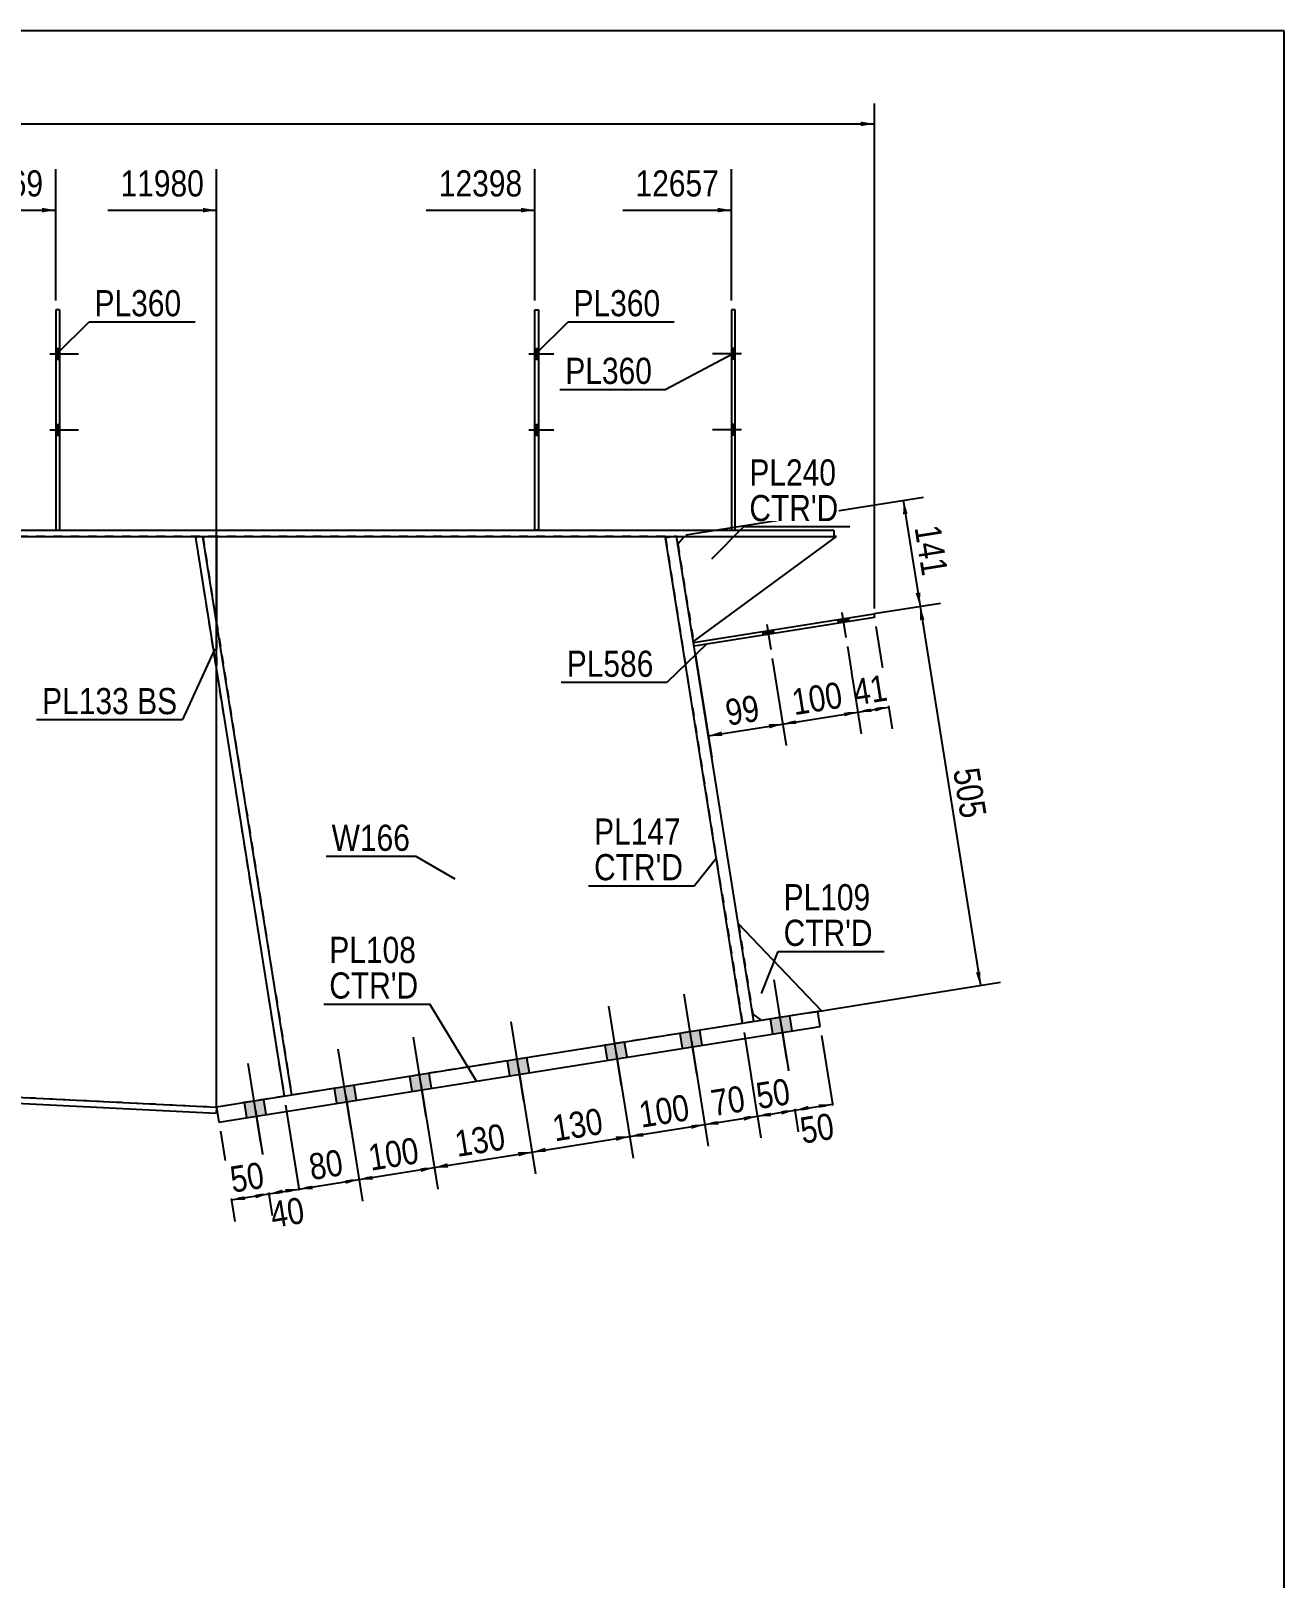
# Model space of a CAD drawing. Header units: millimetres. Extents: x -1031 to -629, y -190 to 87.
# Drawn here: x -765.9 to -628.7, y -82.8 to 86.6 of the extents above; entities that cross this region are included whole.
import ezdxf

# ---------------------------------------------------------------- set-up
doc = ezdxf.new("R2010")
doc.units = ezdxf.units.MM
doc.linetypes.add('DXK_LINE_DOT1', pattern=[1.8814, 0.9407, -0.9407])
doc.styles.add('Arial Narrow', font='ARIALN.TTF', dxfattribs={"height": 0.2})

# ---------------------------------------------------------------- blocks, each defined once
blk = doc.blocks.new('Unknown-624477082-1210')
at = {"color": 5, "linetype": 'Continuous'}
for p, q in [((-628.66, 86.61), (-1028.66, 86.61)), ((-628.66, -190.39), (-628.66, 86.61))]:
    blk.add_line(p, q, dxfattribs=at)
blk = doc.blocks.new('Bolt-624477082-1239 - 1231')
at = {"linetype": 'Continuous'}
for points in [[(-762.76, 50.66), (-762.76, 51.83), (-763.18, 51.83), (-763.18, 50.66)], [(-762.76, 50.66), (-762.76, 51.83), (-763.18, 51.83), (-763.18, 50.66)], [(-762.76, 42.33), (-762.76, 43.5), (-763.18, 43.5), (-763.18, 42.33)], [(-762.76, 42.33), (-762.76, 43.5), (-763.18, 43.5), (-763.18, 42.33)]]:
    blk.add_hatch(color=3, dxfattribs=at).paths.add_polyline_path(points)
at = {"color": 3, "linetype": 'Continuous'}
for p, q in [((-763.85, 51.25), (-760.68, 51.25)), ((-763.85, 51.25), (-760.68, 51.25)), ((-763.18, 51.83), (-762.76, 51.83)), ((-763.18, 51.83), (-762.76, 51.83)), ((-763.18, 50.66), (-762.76, 50.66)), ((-763.18, 50.66), (-762.76, 50.66)), ((-763.85, 42.91), (-760.68, 42.91)), ((-763.85, 42.91), (-760.68, 42.91)), ((-763.18, 43.5), (-762.76, 43.5)), ((-763.18, 43.5), (-762.76, 43.5)), ((-763.18, 42.33), (-762.76, 42.33)), ((-763.18, 42.33), (-762.76, 42.33))]:
    blk.add_line(p, q, dxfattribs=at)
blk = doc.blocks.new('Bolt-624477082-1235 - 1231')
at = {"linetype": 'Continuous'}
for points in [[(-677.49, 21.74), (-676.34, 21.92), (-676.4, 22.33), (-677.55, 22.15)], [(-677.49, 21.74), (-676.34, 21.92), (-676.4, 22.33), (-677.55, 22.15)], [(-685.72, 20.43), (-684.57, 20.61), (-684.63, 21.02), (-685.78, 20.84)], [(-685.72, 20.43), (-684.57, 20.61), (-684.63, 21.02), (-685.78, 20.84)]]:
    blk.add_hatch(color=3, dxfattribs=at).paths.add_polyline_path(points)
at = {"color": 3, "linetype": 'Continuous'}
for p, q in [((-677.55, 22.15), (-677.49, 21.74)), ((-677.55, 22.15), (-677.49, 21.74)), ((-677.08, 22.9), (-676.65, 20.18)), ((-677.08, 22.9), (-676.65, 20.18)), ((-676.4, 22.33), (-676.34, 21.92)), ((-676.4, 22.33), (-676.34, 21.92)), ((-685.78, 20.84), (-685.72, 20.43)), ((-685.78, 20.84), (-685.72, 20.43)), ((-685.31, 21.59), (-684.88, 18.87)), ((-685.31, 21.59), (-684.88, 18.87)), ((-684.63, 21.02), (-684.57, 20.61)), ((-684.63, 21.02), (-684.57, 20.61))]:
    blk.add_line(p, q, dxfattribs=at)
blk = doc.blocks.new('Part-624477082-1364 - 1231')
at = {"color": 2, "linetype": 'Continuous'}
for p, q in [((-710.72, 31.92), (-710.72, 56.08)), ((-710.72, 56.08), (-710.3, 56.08)), ((-710.3, 56.08), (-710.3, 31.92))]:
    blk.add_line(p, q, dxfattribs=at)
at = {"color": 7, "linetype": 'DXK_LINE_DOT1'}
blk.add_line((-710.3, 31.92), (-710.72, 31.92), dxfattribs=at)
blk = doc.blocks.new('Bolt-624477082-1240 - 1231')
at = {"linetype": 'Continuous'}
for points in [[(-688.76, 50.66), (-688.76, 51.83), (-689.18, 51.83), (-689.18, 50.66)], [(-688.76, 50.66), (-688.76, 51.83), (-689.18, 51.83), (-689.18, 50.66)], [(-688.76, 42.33), (-688.76, 43.5), (-689.18, 43.5), (-689.18, 42.33)], [(-688.76, 42.33), (-688.76, 43.5), (-689.18, 43.5), (-689.18, 42.33)]]:
    blk.add_hatch(color=3, dxfattribs=at).paths.add_polyline_path(points)
at = {"color": 3, "linetype": 'Continuous'}
for p, q in [((-688.09, 51.25), (-691.26, 51.25)), ((-688.09, 51.25), (-691.26, 51.25)), ((-688.76, 51.83), (-689.18, 51.83)), ((-688.76, 51.83), (-689.18, 51.83)), ((-688.76, 50.66), (-689.18, 50.66)), ((-688.76, 50.66), (-689.18, 50.66)), ((-688.09, 42.91), (-691.26, 42.91)), ((-688.09, 42.91), (-691.26, 42.91)), ((-688.76, 43.5), (-689.18, 43.5)), ((-688.76, 43.5), (-689.18, 43.5)), ((-688.76, 42.33), (-689.18, 42.33)), ((-688.76, 42.33), (-689.18, 42.33))]:
    blk.add_line(p, q, dxfattribs=at)
blk = doc.blocks.new('Part-624477082-1623 - 1231')
at = {"color": 2, "linetype": 'Continuous'}
for p, q in [((-817.39, -18.75), (-825.56, -18.75)), ((-825.56, -18.75), (-825.56, -19.42)), ((-825.56, -19.42), (-817.39, -19.42)), ((-809.11, -18.75), (-817.29, -18.75)), ((-817.29, -19.42), (-809.12, -19.42)), ((-809.12, -19.42), (-790.71, -20.34)), ((-809.11, -18.75), (-790.71, -19.67)), ((-790.61, -24.34), (-772.11, -25.26)), ((-790.61, -25), (-772.11, -25.93)), ((-772.01, -29.93), (-745.57, -31.25)), ((-772.01, -30.6), (-745.61, -31.92)), ((-745.57, -31.25), (-745.61, -31.92))]:
    blk.add_line(p, q, dxfattribs=at)
blk = doc.blocks.new('Bolt-624477082-1244 - 1231')
at = {"linetype": 'Continuous'}
for points in [[(-682.78, -21.26), (-684.92, -21.6), (-684.66, -23.25), (-682.52, -22.91)], [(-682.78, -21.26), (-684.92, -21.6), (-684.66, -23.25), (-682.52, -22.91)], [(-692.66, -22.84), (-694.8, -23.18), (-694.53, -24.82), (-692.39, -24.48)], [(-692.66, -22.84), (-694.8, -23.18), (-694.53, -24.82), (-692.39, -24.48)], [(-700.89, -24.14), (-703.03, -24.48), (-702.76, -26.13), (-700.62, -25.79)], [(-700.89, -24.14), (-703.03, -24.48), (-702.76, -26.13), (-700.62, -25.79)], [(-711.59, -25.85), (-713.73, -26.19), (-713.46, -27.83), (-711.32, -27.49)], [(-711.59, -25.85), (-713.73, -26.19), (-713.46, -27.83), (-711.32, -27.49)], [(-722.28, -27.55), (-724.42, -27.89), (-724.16, -29.53), (-722.02, -29.19)], [(-722.28, -27.55), (-724.42, -27.89), (-724.16, -29.53), (-722.02, -29.19)], [(-740.39, -30.43), (-742.53, -30.77), (-742.27, -32.41), (-740.13, -32.07)], [(-740.39, -30.43), (-742.53, -30.77), (-742.27, -32.41), (-740.13, -32.07)], [(-730.51, -28.86), (-732.65, -29.2), (-732.39, -30.84), (-730.25, -30.5)], [(-730.51, -28.86), (-732.65, -29.2), (-732.39, -30.84), (-730.25, -30.5)]]:
    blk.add_hatch(color=3, dxfattribs=at).paths.add_polyline_path(points)
at = {"color": 3, "linetype": 'Continuous'}
for p, q in [((-683.12, -26.04), (-684.5, -17.32)), ((-683.12, -26.04), (-684.5, -17.32)), ((-701.22, -28.91), (-702.61, -20.2)), ((-701.22, -28.91), (-702.61, -20.2)), ((-692.99, -27.61), (-694.38, -18.89)), ((-692.99, -27.61), (-694.38, -18.89)), ((-711.92, -30.62), (-713.31, -21.9)), ((-711.92, -30.62), (-713.31, -21.9)), ((-684.66, -23.25), (-684.92, -21.6)), ((-684.66, -23.25), (-684.92, -21.6)), ((-682.52, -22.91), (-682.78, -21.26)), ((-682.52, -22.91), (-682.78, -21.26)), ((-722.62, -32.32), (-724.01, -23.6)), ((-722.62, -32.32), (-724.01, -23.6)), ((-694.53, -24.82), (-694.8, -23.18)), ((-694.53, -24.82), (-694.8, -23.18)), ((-692.39, -24.48), (-692.66, -22.84)), ((-692.39, -24.48), (-692.66, -22.84)), ((-730.85, -33.63), (-732.24, -24.91)), ((-730.85, -33.63), (-732.24, -24.91)), ((-702.76, -26.13), (-703.03, -24.48)), ((-702.76, -26.13), (-703.03, -24.48)), ((-700.62, -25.79), (-700.89, -24.14)), ((-700.62, -25.79), (-700.89, -24.14)), ((-740.73, -35.2), (-742.11, -26.48)), ((-740.73, -35.2), (-742.11, -26.48)), ((-713.46, -27.83), (-713.73, -26.19)), ((-713.46, -27.83), (-713.73, -26.19)), ((-711.32, -27.49), (-711.59, -25.85)), ((-711.32, -27.49), (-711.59, -25.85)), ((-724.16, -29.53), (-724.42, -27.89)), ((-724.16, -29.53), (-724.42, -27.89)), ((-722.02, -29.19), (-722.28, -27.55)), ((-722.02, -29.19), (-722.28, -27.55)), ((-740.13, -32.07), (-740.39, -30.43)), ((-740.13, -32.07), (-740.39, -30.43)), ((-732.39, -30.84), (-732.65, -29.2)), ((-732.39, -30.84), (-732.65, -29.2)), ((-730.25, -30.5), (-730.51, -28.86)), ((-730.25, -30.5), (-730.51, -28.86)), ((-742.27, -32.41), (-742.53, -30.77)), ((-742.27, -32.41), (-742.53, -30.77))]:
    blk.add_line(p, q, dxfattribs=at)
blk = doc.blocks.new('Part-624477082-1261 - 1231')
at = {"color": 2, "linetype": 'Continuous'}
for p, q in [((-745.57, 31.25), (-745.57, 21.81)), ((-696.42, 31.09), (-696.45, 31.25)), ((-745.57, -31.25), (-745.57, 16.51))]:
    blk.add_line(p, q, dxfattribs=at)
at = {"color": 7, "linetype": 'DXK_LINE_DOT1'}
for p, q in [((-696.45, 31.25), (-745.57, 31.25)), ((-696.42, 31.09), (-687.97, -22.09)), ((-745.57, 21.81), (-745.57, 16.51)), ((-687.97, -22.09), (-745.57, -31.25))]:
    blk.add_line(p, q, dxfattribs=at)
blk = doc.blocks.new('Part-624477082-1718 - 1231')
at = {"color": 7, "linetype": 'DXK_LINE_DOT1'}
for p, q in [((-747.08, 31.25), (-747.9, 31.12)), ((-747.9, 31.12), (-738.17, -30.07)), ((-747.08, 31.25), (-737.35, -29.94))]:
    blk.add_line(p, q, dxfattribs=at)
blk = doc.blocks.new('Part-624477082-1747 - 1231')
at = {"color": 2, "linetype": 'Continuous'}
for p, q in [((-695.05, 30.43), (-694.35, 31.25)), ((-693.35, 19.73), (-677.68, 31.25)), ((-677.68, 31.25), (-677.99, 31.25))]:
    blk.add_line(p, q, dxfattribs=at)
at = {"color": 7, "linetype": 'DXK_LINE_DOT1'}
for p, q in [((-694.35, 31.25), (-677.99, 31.25)), ((-695.05, 30.43), (-693.35, 19.73))]:
    blk.add_line(p, q, dxfattribs=at)
blk = doc.blocks.new('Part-624477082-1469 - 1231')
at = {"color": 2, "linetype": 'Continuous'}
for p, q in [((-825.56, 31.92), (-817.39, 31.92)), ((-825.56, 31.92), (-825.56, 31.25)), ((-825.56, 31.25), (-817.39, 31.25)), ((-817.29, 31.92), (-790.71, 31.92)), ((-817.29, 31.25), (-790.71, 31.25)), ((-790.61, 31.92), (-772.11, 31.92)), ((-790.61, 31.25), (-772.11, 31.25)), ((-772.01, 31.92), (-677.99, 31.92)), ((-772.01, 31.25), (-677.99, 31.25)), ((-677.99, 31.92), (-677.99, 31.25))]:
    blk.add_line(p, q, dxfattribs=at)
blk = doc.blocks.new('Part-624477082-1674 - 1231')
at = {"color": 2, "linetype": 'Continuous'}
for p, q in [((-695.19, 31.28), (-696.42, 31.09)), ((-687.97, -22.09), (-696.42, 31.09)), ((-686.73, -21.89), (-695.19, 31.28))]:
    blk.add_line(p, q, dxfattribs=at)
at = {"color": 7, "linetype": 'DXK_LINE_DOT1'}
blk.add_line((-686.73, -21.89), (-687.97, -22.09), dxfattribs=at)
blk = doc.blocks.new('Part-624477082-1805 - 1231')
at = {"color": 2, "linetype": 'Continuous'}
for p, q in [((-679.32, -20.72), (-688.43, -11.19)), ((-686.86, -21.07), (-685.91, -21.76)), ((-679.32, -20.72), (-679.74, -20.78))]:
    blk.add_line(p, q, dxfattribs=at)
at = {"color": 7, "linetype": 'DXK_LINE_DOT1'}
for p, q in [((-688.43, -11.19), (-686.86, -21.07)), ((-679.74, -20.78), (-685.91, -21.76))]:
    blk.add_line(p, q, dxfattribs=at)
blk = doc.blocks.new('Part-624477082-1535 - 1231')
at = {"color": 2, "linetype": 'Continuous'}
blk.add_line((-809.11, 31.25), (-809.11, -18.75), dxfattribs=at)
at = {"color": 7, "linetype": 'DXK_LINE_DOT1'}
for p, q in [((-790.71, 31.25), (-809.11, 31.25)), ((-772.11, 31.25), (-790.61, 31.25)), ((-745.57, 31.25), (-772.01, 31.25)), ((-745.57, 21.81), (-745.57, 31.25)), ((-745.57, -31.25), (-745.57, 16.51)), ((-809.11, -18.75), (-790.71, -19.67)), ((-790.61, -24.34), (-772.11, -25.26)), ((-772.01, -29.93), (-745.57, -31.25))]:
    blk.add_line(p, q, dxfattribs=at)
blk = doc.blocks.new('Part-624477082-1696 - 1231')
at = {"color": 2, "linetype": 'Continuous'}
for p, q in [((-747.08, 31.25), (-747.9, 31.12)), ((-747.9, 31.12), (-738.17, -30.07)), ((-737.35, -29.94), (-747.08, 31.25))]:
    blk.add_line(p, q, dxfattribs=at)
blk = doc.blocks.new('Part-624477082-1776 - 1231')
at = {"color": 2, "linetype": 'Continuous'}
for p, q in [((-679.74, -20.78), (-745.57, -31.25)), ((-679.47, -22.43), (-679.74, -20.78)), ((-745.31, -32.9), (-679.47, -22.43)), ((-745.57, -31.25), (-745.31, -32.9))]:
    blk.add_line(p, q, dxfattribs=at)
blk = doc.blocks.new('Part-624477082-1842 - 1231')
at = {"color": 2, "linetype": 'Continuous'}
for p, q in [((-688.76, 56.08), (-689.18, 56.08)), ((-689.18, 56.08), (-689.18, 31.92)), ((-688.76, 31.92), (-688.76, 56.08))]:
    blk.add_line(p, q, dxfattribs=at)
at = {"color": 7, "linetype": 'DXK_LINE_DOT1'}
blk.add_line((-689.18, 31.92), (-688.76, 31.92), dxfattribs=at)
blk = doc.blocks.new('Part-624477082-1847 - 1231')
at = {"color": 2, "linetype": 'Continuous'}
for p, q in [((-762.76, 56.08), (-763.18, 56.08)), ((-763.18, 56.08), (-763.18, 31.92)), ((-762.76, 56.08), (-762.76, 31.92))]:
    blk.add_line(p, q, dxfattribs=at)
at = {"color": 7, "linetype": 'DXK_LINE_DOT1'}
blk.add_line((-763.18, 31.92), (-762.76, 31.92), dxfattribs=at)
blk = doc.blocks.new('Part-624477082-1884 - 1231')
at = {"color": 2, "linetype": 'Continuous'}
for p, q in [((-693.34, 19.64), (-673.58, 22.78)), ((-673.52, 22.37), (-693.27, 19.23)), ((-673.58, 22.78), (-673.52, 22.37))]:
    blk.add_line(p, q, dxfattribs=at)
at = {"color": 7, "linetype": 'DXK_LINE_DOT1'}
blk.add_line((-693.27, 19.23), (-693.34, 19.64), dxfattribs=at)
blk = doc.blocks.new('Bolt-624477082-1925 - 1231')
at = {"linetype": 'Continuous'}
for points in [[(-710.3, 50.66), (-710.3, 51.83), (-710.72, 51.83), (-710.72, 50.66)], [(-710.3, 50.66), (-710.3, 51.83), (-710.72, 51.83), (-710.72, 50.66)], [(-710.3, 42.33), (-710.3, 43.5), (-710.72, 43.5), (-710.72, 42.33)], [(-710.3, 42.33), (-710.3, 43.5), (-710.72, 43.5), (-710.72, 42.33)]]:
    blk.add_hatch(color=3, dxfattribs=at).paths.add_polyline_path(points)
at = {"color": 3, "linetype": 'Continuous'}
for p, q in [((-711.39, 51.25), (-708.64, 51.25)), ((-711.39, 51.25), (-708.64, 51.25)), ((-710.72, 51.83), (-710.3, 51.83)), ((-710.72, 51.83), (-710.3, 51.83)), ((-710.72, 50.66), (-710.3, 50.66)), ((-710.72, 50.66), (-710.3, 50.66)), ((-711.39, 42.91), (-708.64, 42.91)), ((-711.39, 42.91), (-708.64, 42.91)), ((-710.72, 43.5), (-710.3, 43.5)), ((-710.72, 43.5), (-710.3, 43.5)), ((-710.72, 42.33), (-710.3, 42.33)), ((-710.72, 42.33), (-710.3, 42.33))]:
    blk.add_line(p, q, dxfattribs=at)
blk = doc.blocks.new('StraightDimension-624477082-8974 - 1231')
at = {"linetype": 'Continuous'}
blk.add_hatch(color=7, dxfattribs=at).paths.add_polyline_path([(-675.02, 76.68), (-673.52, 76.43), (-675.02, 76.18)])
at = {"color": 7, "linetype": 'Continuous'}
for p, q in [((-673.52, 23.37), (-673.52, 78.68)), ((-1000, 76.43), (-673.52, 76.43))]:
    blk.add_line(p, q, dxfattribs=at)
blk = doc.blocks.new('StraightDimension-624477082-5873 - 1231')
at = {"linetype": 'Continuous'}
for points in [[(-712.56, -36.17), (-711.04, -36.18), (-712.48, -36.66)], [(-720.22, -37.89), (-721.74, -37.88), (-720.3, -37.4)]]:
    blk.add_hatch(color=7, dxfattribs=at).paths.add_polyline_path(points)
at = {"color": 7, "linetype": 'Continuous'}
for p, q in [((-712.5, -27), (-710.66, -38.55)), ((-723.2, -28.7), (-721.36, -40.25)), ((-721.74, -37.88), (-711.04, -36.18))]:
    blk.add_line(p, q, dxfattribs=at)
at = {"color": 0}
blk.add_wipeout([(-713.11, -36.36), (-713.77, -32.21), (-720.37, -33.26), (-719.71, -37.41)], dxfattribs=at)
at = {"color": 3, "style": 'Arial Narrow'}
blk.add_text('130', height=2.863, rotation=9.0355, dxfattribs=at).set_placement((-719.21, -36.72))
blk = doc.blocks.new('StraightDimension-624477082-9025 - 1231')
at = {"linetype": 'Continuous'}
for points in [[(-685.1, 10.71), (-683.58, 10.7), (-685.02, 10.22)], [(-690.19, 9.4), (-691.71, 9.41), (-690.27, 9.89)]]:
    blk.add_hatch(color=7, dxfattribs=at).paths.add_polyline_path(points)
at = {"color": 7, "linetype": 'Continuous'}
for p, q in [((-693.11, 18.24), (-691.33, 7.04)), ((-684.72, 17.89), (-683.2, 8.33)), ((-691.71, 9.41), (-683.58, 10.7))]:
    blk.add_line(p, q, dxfattribs=at)
at = {"color": 0}
blk.add_wipeout([(-685.27, 10.58), (-685.93, 14.73), (-690.73, 13.97), (-690.07, 9.82)], dxfattribs=at)
at = {"color": 3, "style": 'Arial Narrow'}
blk.add_text('99', height=2.863, rotation=9.0355, dxfattribs=at).set_placement((-689.57, 10.51))
blk = doc.blocks.new('StraightDimension-624477082-5872 - 1231')
at = {"linetype": 'Continuous'}
for points in [[(-701.86, -34.47), (-700.34, -34.48), (-701.78, -34.96)], [(-709.52, -36.19), (-711.04, -36.18), (-709.6, -35.7)]]:
    blk.add_hatch(color=7, dxfattribs=at).paths.add_polyline_path(points)
at = {"color": 7, "linetype": 'Continuous'}
for p, q in [((-701.8, -25.3), (-699.96, -36.85)), ((-712.5, -27), (-710.66, -38.55)), ((-711.04, -36.18), (-700.34, -34.48))]:
    blk.add_line(p, q, dxfattribs=at)
at = {"color": 0}
blk.add_wipeout([(-702.41, -34.66), (-703.07, -30.51), (-709.67, -31.56), (-709.01, -35.71)], dxfattribs=at)
at = {"color": 3, "style": 'Arial Narrow'}
blk.add_text('130', height=2.863, rotation=9.0355, dxfattribs=at).set_placement((-708.52, -35.02))
blk = doc.blocks.new('StraightDimension-624477082-5875 - 1231')
at = {"linetype": 'Continuous'}
for points in [[(-735.03, -40.25), (-736.55, -40.24), (-735.11, -39.76)], [(-731.49, -39.18), (-729.97, -39.19), (-731.41, -39.67)]]:
    blk.add_hatch(color=7, dxfattribs=at).paths.add_polyline_path(points)
at = {"color": 7, "linetype": 'Continuous'}
for p, q in [((-731.43, -30.01), (-729.59, -41.56)), ((-738.01, -31.06), (-736.17, -42.61)), ((-736.55, -40.24), (-729.97, -39.19))]:
    blk.add_line(p, q, dxfattribs=at)
at = {"color": 0}
blk.add_wipeout([(-730.88, -39.19), (-731.54, -35.04), (-736.34, -35.8), (-735.68, -39.95)], dxfattribs=at)
at = {"color": 3, "style": 'Arial Narrow'}
blk.add_text('80', height=2.863, rotation=9.0355, dxfattribs=at).set_placement((-735.18, -39.26))
blk = doc.blocks.new('StraightDimension-624477082-5868 - 1231')
at = {"linetype": 'Continuous'}
for points in [[(-680.71, -31.61), (-682.23, -31.6), (-680.79, -31.12)], [(-679.64, -30.94), (-678.12, -30.95), (-679.56, -31.43)]]:
    blk.add_hatch(color=7, dxfattribs=at).paths.add_polyline_path(points)
at = {"color": 7, "linetype": 'Continuous'}
for p, q in [((-683.69, -22.42), (-681.88, -33.82)), ((-679.32, -23.41), (-677.77, -33.17)), ((-682.23, -31.6), (-678.12, -30.95))]:
    blk.add_line(p, q, dxfattribs=at)
at = {"color": 0}
blk.add_wipeout([(-677.1, -35.19), (-677.75, -31.04), (-682.55, -31.8), (-681.89, -35.95)], dxfattribs=at)
at = {"color": 3, "style": 'Arial Narrow'}
blk.add_text('50', height=2.863, rotation=9.0355, dxfattribs=at).set_placement((-681.39, -35.27))
blk = doc.blocks.new('StraightDimension-624477082-5869 - 1231')
at = {"linetype": 'Continuous'}
for points in [[(-684.83, -32.27), (-686.35, -32.26), (-684.91, -31.77)], [(-683.75, -31.59), (-682.23, -31.6), (-683.68, -32.08)]]:
    blk.add_hatch(color=7, dxfattribs=at).paths.add_polyline_path(points)
at = {"color": 7, "linetype": 'Continuous'}
for p, q in [((-687.81, -23.08), (-685.97, -34.63)), ((-683.69, -22.42), (-681.86, -33.97)), ((-686.35, -32.26), (-682.23, -31.6))]:
    blk.add_line(p, q, dxfattribs=at)
at = {"color": 0}
blk.add_wipeout([(-681.92, -31.4), (-682.58, -27.25), (-687.37, -28.01), (-686.71, -32.16)], dxfattribs=at)
at = {"color": 3, "style": 'Arial Narrow'}
blk.add_text('50', height=2.863, rotation=9.0355, dxfattribs=at).set_placement((-686.21, -31.48))
blk = doc.blocks.new('StraightDimension-624477082-5870 - 1231')
at = {"linetype": 'Continuous'}
for points in [[(-690.59, -33.18), (-692.11, -33.17), (-690.67, -32.69)], [(-687.87, -32.24), (-686.35, -32.26), (-687.79, -32.74)]]:
    blk.add_hatch(color=7, dxfattribs=at).paths.add_polyline_path(points)
at = {"color": 7, "linetype": 'Continuous'}
for p, q in [((-687.81, -23.08), (-685.97, -34.63)), ((-693.57, -23.99), (-691.73, -35.54)), ((-692.11, -33.17), (-686.35, -32.26))]:
    blk.add_line(p, q, dxfattribs=at)
at = {"color": 0}
blk.add_wipeout([(-686.85, -32.18), (-687.51, -28.04), (-692.31, -28.8), (-691.65, -32.95)], dxfattribs=at)
at = {"color": 3, "style": 'Arial Narrow'}
blk.add_text('70', height=2.863, rotation=9.0355, dxfattribs=at).set_placement((-691.15, -32.26))
blk = doc.blocks.new('StraightDimension-624477082-5871 - 1231')
at = {"linetype": 'Continuous'}
for points in [[(-693.63, -33.16), (-692.11, -33.17), (-693.55, -33.65)], [(-698.82, -34.49), (-700.34, -34.48), (-698.9, -34)]]:
    blk.add_hatch(color=7, dxfattribs=at).paths.add_polyline_path(points)
at = {"color": 7, "linetype": 'Continuous'}
for p, q in [((-701.8, -25.3), (-699.96, -36.85)), ((-693.57, -23.99), (-691.73, -35.54)), ((-700.34, -34.48), (-692.11, -33.17))]:
    blk.add_line(p, q, dxfattribs=at)
at = {"color": 0}
blk.add_wipeout([(-692.95, -33.15), (-693.61, -29.01), (-700.21, -30.06), (-699.55, -34.2)], dxfattribs=at)
at = {"color": 3, "style": 'Arial Narrow'}
blk.add_text('100', height=2.863, rotation=9.0355, dxfattribs=at).set_placement((-699.05, -33.52))
blk = doc.blocks.new('StraightDimension-624477082-5874 - 1231')
at = {"linetype": 'Continuous'}
for points in [[(-728.45, -39.2), (-729.97, -39.19), (-728.53, -38.71)], [(-723.26, -37.87), (-721.74, -37.88), (-723.18, -38.37)]]:
    blk.add_hatch(color=7, dxfattribs=at).paths.add_polyline_path(points)
at = {"color": 7, "linetype": 'Continuous'}
for p, q in [((-723.2, -28.7), (-721.36, -40.25)), ((-731.43, -30.01), (-729.59, -41.56)), ((-729.97, -39.19), (-721.74, -37.88))]:
    blk.add_line(p, q, dxfattribs=at)
at = {"color": 0}
blk.add_wipeout([(-722.58, -37.86), (-723.23, -33.72), (-729.84, -34.77), (-729.18, -38.91)], dxfattribs=at)
at = {"color": 3, "style": 'Arial Narrow'}
blk.add_text('100', height=2.863, rotation=9.0355, dxfattribs=at).set_placement((-728.68, -38.23))
blk = doc.blocks.new('StraightDimension-624477082-5876 - 1231')
at = {"linetype": 'Continuous'}
for points in [[(-738.32, -40.77), (-739.84, -40.76), (-738.4, -40.28)], [(-738.07, -40.23), (-736.55, -40.24), (-737.99, -40.72)]]:
    blk.add_hatch(color=7, dxfattribs=at).paths.add_polyline_path(points)
at = {"color": 7, "linetype": 'Continuous'}
for p, q in [((-741.3, -31.58), (-739.49, -42.98)), ((-738.01, -31.06), (-736.2, -42.46)), ((-739.84, -40.76), (-736.55, -40.24))]:
    blk.add_line(p, q, dxfattribs=at)
at = {"color": 0}
blk.add_wipeout([(-735.12, -44.42), (-735.78, -40.27), (-740.57, -41.03), (-739.91, -45.18)], dxfattribs=at)
at = {"color": 3, "style": 'Arial Narrow'}
blk.add_text('40', height=2.863, rotation=9.0355, dxfattribs=at).set_placement((-739.41, -44.49))
blk = doc.blocks.new('StraightDimension-624477082-5877 - 1231')
at = {"linetype": 'Continuous'}
for points in [[(-742.44, -41.43), (-743.96, -41.42), (-742.52, -40.93)], [(-741.36, -40.75), (-739.84, -40.76), (-741.29, -41.25)]]:
    blk.add_hatch(color=7, dxfattribs=at).paths.add_polyline_path(points)
at = {"color": 7, "linetype": 'Continuous'}
for p, q in [((-741.3, -31.58), (-739.47, -43.13)), ((-745.16, -33.88), (-743.58, -43.79)), ((-743.96, -41.42), (-739.84, -40.76))]:
    blk.add_line(p, q, dxfattribs=at)
at = {"color": 0}
blk.add_wipeout([(-739.53, -40.56), (-740.19, -36.41), (-744.98, -37.18), (-744.32, -41.32)], dxfattribs=at)
at = {"color": 3, "style": 'Arial Narrow'}
blk.add_text('50', height=2.863, rotation=9.0355, dxfattribs=at).set_placement((-743.82, -40.64))
blk = doc.blocks.new('StraightDimension-624477082-8904 - 1231')
at = {"linetype": 'Continuous'}
for points in [[(-668.54, 22.06), (-668.53, 23.58), (-668.04, 22.14)], [(-661.91, -16.43), (-661.92, -17.95), (-662.4, -16.51)]]:
    blk.add_hatch(color=7, dxfattribs=at).paths.add_polyline_path(points)
at = {"color": 7, "linetype": 'Continuous'}
for p, q in [((-673.55, 22.79), (-666.3, 23.94)), ((-668.53, 23.58), (-661.92, -17.95)), ((-680.68, -20.93), (-659.7, -17.59))]:
    blk.add_line(p, q, dxfattribs=at)
at = {"color": 0}
blk.add_wipeout([(-664.55, -0.46), (-660.4, 0.2), (-661.45, 6.8), (-665.6, 6.14)], dxfattribs=at)
at = {"color": 3, "style": 'Arial Narrow'}
blk.add_text('505', height=2.863, rotation=-80.9647, dxfattribs=at).set_placement((-664.91, 5.64))
blk = doc.blocks.new('StraightDimension-624477082-8905 - 1231')
at = {"linetype": 'Continuous'}
for points in [[(-670.38, 33.67), (-670.37, 35.2), (-669.89, 33.75)], [(-668.51, 25.11), (-668.53, 23.58), (-669.01, 25.03)]]:
    blk.add_hatch(color=7, dxfattribs=at).paths.add_polyline_path(points)
at = {"color": 7, "linetype": 'Continuous'}
for p, q in [((-694.19, 31.41), (-668.15, 35.55)), ((-670.37, 35.2), (-668.53, 23.58)), ((-673.55, 22.79), (-666.3, 23.94))]:
    blk.add_line(p, q, dxfattribs=at)
at = {"color": 0}
blk.add_wipeout([(-668.78, 26.11), (-664.63, 26.77), (-665.68, 33.37), (-669.83, 32.71)], dxfattribs=at)
at = {"color": 3, "style": 'Arial Narrow'}
blk.add_text('141', height=2.863, rotation=-80.9647, dxfattribs=at).set_placement((-669.14, 32.22))
blk = doc.blocks.new('StraightDimension-624477082-9023 - 1231')
at = {"linetype": 'Continuous'}
for points in [[(-673.83, 12), (-675.35, 12.01), (-673.91, 12.49)], [(-673.48, 12.56), (-671.96, 12.55), (-673.4, 12.07)]]:
    blk.add_hatch(color=7, dxfattribs=at).paths.add_polyline_path(points)
at = {"color": 7, "linetype": 'Continuous'}
for p, q in [((-673.36, 21.38), (-671.58, 10.18)), ((-676.49, 19.2), (-674.97, 9.64)), ((-675.35, 12.01), (-671.96, 12.55))]:
    blk.add_line(p, q, dxfattribs=at)
at = {"color": 0}
blk.add_wipeout([(-671.28, 12.81), (-671.94, 16.96), (-676.73, 16.19), (-676.07, 12.05)], dxfattribs=at)
at = {"color": 3, "style": 'Arial Narrow'}
blk.add_text('41', height=2.863, rotation=9.0355, dxfattribs=at).set_placement((-675.58, 12.73))
blk = doc.blocks.new('StraightDimension-624477082-9024 - 1231')
at = {"linetype": 'Continuous'}
for points in [[(-676.87, 12.02), (-675.35, 12.01), (-676.79, 11.53)], [(-682.06, 10.69), (-683.58, 10.7), (-682.14, 11.18)]]:
    blk.add_hatch(color=7, dxfattribs=at).paths.add_polyline_path(points)
at = {"color": 7, "linetype": 'Continuous'}
for p, q in [((-676.49, 19.2), (-674.97, 9.64)), ((-684.72, 17.89), (-683.2, 8.33)), ((-683.58, 10.7), (-675.35, 12.01))]:
    blk.add_line(p, q, dxfattribs=at)
at = {"color": 0}
blk.add_wipeout([(-676.19, 12.03), (-676.85, 16.18), (-683.45, 15.13), (-682.79, 10.98)], dxfattribs=at)
at = {"color": 3, "style": 'Arial Narrow'}
blk.add_text('100', height=2.863, rotation=9.0355, dxfattribs=at).set_placement((-682.29, 11.66))
blk = doc.blocks.new('StraightDimension-624477082-9484 - 1231')
at = {"linetype": 'Continuous'}
blk.add_hatch(color=7, dxfattribs=at).paths.add_polyline_path([(-690.68, 67.23), (-689.18, 66.98), (-690.68, 66.73)])
at = {"color": 7, "linetype": 'Continuous'}
for p, q in [((-689.18, 57.08), (-689.18, 71.48)), ((-701.07, 66.98), (-689.18, 66.98))]:
    blk.add_line(p, q, dxfattribs=at)
at = {"color": 0}
blk.add_wipeout([(-689.95, 67.88), (-689.95, 72.08), (-700.29, 72.08), (-700.29, 67.88)], dxfattribs=at)
at = {"color": 3, "style": 'Arial Narrow'}
blk.add_text('12657', height=2.863, dxfattribs=at).set_placement((-699.69, 68.48))
blk = doc.blocks.new('StraightDimension-624477082-9485 - 1231')
at = {"linetype": 'Continuous'}
blk.add_hatch(color=7, dxfattribs=at).paths.add_polyline_path([(-712.22, 67.23), (-710.72, 66.98), (-712.22, 66.73)])
at = {"color": 7, "linetype": 'Continuous'}
for p, q in [((-710.72, 57.08), (-710.72, 71.48)), ((-722.61, 66.98), (-710.72, 66.98))]:
    blk.add_line(p, q, dxfattribs=at)
at = {"color": 0}
blk.add_wipeout([(-711.49, 67.88), (-711.49, 72.08), (-721.83, 72.08), (-721.83, 67.88)], dxfattribs=at)
at = {"color": 3, "style": 'Arial Narrow'}
blk.add_text('12398', height=2.863, dxfattribs=at).set_placement((-721.23, 68.48))
blk = doc.blocks.new('StraightDimension-624477082-9486 - 1231')
at = {"linetype": 'Continuous'}
blk.add_hatch(color=7, dxfattribs=at).paths.add_polyline_path([(-747.07, 67.23), (-745.57, 66.98), (-747.07, 66.73)])
at = {"color": 7, "linetype": 'Continuous'}
for p, q in [((-745.57, -30.25), (-745.57, 71.48)), ((-757.47, 66.98), (-745.57, 66.98))]:
    blk.add_line(p, q, dxfattribs=at)
at = {"color": 0}
blk.add_wipeout([(-746.35, 67.88), (-746.35, 72.08), (-756.69, 72.08), (-756.69, 67.88)], dxfattribs=at)
at = {"color": 3, "style": 'Arial Narrow'}
blk.add_text('11980', height=2.863, dxfattribs=at).set_placement((-756.09, 68.48))
blk = doc.blocks.new('StraightDimension-624477082-9487 - 1231')
at = {"linetype": 'Continuous'}
blk.add_hatch(color=7, dxfattribs=at).paths.add_polyline_path([(-764.68, 67.23), (-763.18, 66.98), (-764.68, 66.73)])
at = {"color": 7, "linetype": 'Continuous'}
for p, q in [((-763.18, 57.08), (-763.18, 71.48)), ((-775.07, 66.98), (-763.18, 66.98))]:
    blk.add_line(p, q, dxfattribs=at)
at = {"color": 0}
blk.add_wipeout([(-763.96, 67.88), (-763.96, 72.08), (-774.3, 72.08), (-774.3, 67.88)], dxfattribs=at)
at = {"color": 3, "style": 'Arial Narrow'}
blk.add_text('11769', height=2.863, dxfattribs=at).set_placement((-773.7, 68.48))
blk = doc.blocks.new('Mark-624477082-1256 - 1231')
at = {"color": 0}
blk.add_wipeout([(-724.39, -3.19), (-724.39, -0.19), (-732.97, -0.19), (-732.97, -3.19)], dxfattribs=at)
blk.add_wipeout([(-724.39, -3.19), (-724.39, -0.19), (-732.97, -0.19), (-732.97, -3.19)], dxfattribs=at)
at = {"color": 7, "linetype": 'Continuous'}
for p in [(-733.57, -3.79), (-719.46, -6.29)]:
    blk.add_line(p, (-723.79, -3.79), dxfattribs=at)
at = {"color": 3, "style": 'Arial Narrow'}
blk.add_text('W166', height=2.863, dxfattribs=at).set_placement((-732.97, -3.19))
blk = doc.blocks.new('Mark-624477082-1772 - 1231')
at = {"color": 7, "linetype": 'Continuous'}
blk.add_line((-717.1, -28.41), (-722.22, -19.97), dxfattribs=at)
at = {"color": 0}
for points in [[(-723.72, -15.47), (-723.72, -12.47), (-733.23, -12.47), (-733.23, -15.47)], [(-723.47, -19.37), (-723.47, -16.37), (-733.23, -16.37), (-733.23, -19.37)]]:
    blk.add_wipeout(points, dxfattribs=at)
for points in [[(-723.72, -15.47), (-723.72, -12.47), (-733.23, -12.47), (-733.23, -15.47)], [(-723.47, -19.37), (-723.47, -16.37), (-733.23, -16.37), (-733.23, -19.37)]]:
    blk.add_wipeout(points, dxfattribs=at)
at = {"color": 7, "linetype": 'Continuous'}
blk.add_line((-733.83, -19.97), (-722.22, -19.97), dxfattribs=at)
at = {"color": 3, "style": 'Arial Narrow'}
blk.add_text('PL108', height=2.863, dxfattribs=at).set_placement((-733.23, -15.47))
at = {"color": 1, "style": 'Arial Narrow'}
blk.add_text("CTR'D", height=2.863, dxfattribs=at).set_placement((-733.23, -19.37))
blk = doc.blocks.new('Mark-624477082-1670 - 1231')
at = {"color": 7, "linetype": 'Continuous'}
blk.add_line((-690.84, -3.99), (-693.23, -7.01), dxfattribs=at)
at = {"color": 0}
for points in [[(-694.73, -2.51), (-694.73, 0.49), (-704.23, 0.49), (-704.23, -2.51)], [(-694.48, -6.41), (-694.48, -3.41), (-704.23, -3.41), (-704.23, -6.41)]]:
    blk.add_wipeout(points, dxfattribs=at)
for points in [[(-694.73, -2.51), (-694.73, 0.49), (-704.23, 0.49), (-704.23, -2.51)], [(-694.48, -6.41), (-694.48, -3.41), (-704.23, -3.41), (-704.23, -6.41)]]:
    blk.add_wipeout(points, dxfattribs=at)
at = {"color": 7, "linetype": 'Continuous'}
blk.add_line((-704.83, -7.01), (-693.23, -7.01), dxfattribs=at)
at = {"color": 3, "style": 'Arial Narrow'}
blk.add_text('PL147', height=2.863, dxfattribs=at).set_placement((-704.23, -2.51))
at = {"color": 1, "style": 'Arial Narrow'}
blk.add_text("CTR'D", height=2.863, dxfattribs=at).set_placement((-704.23, -6.41))
blk = doc.blocks.new('Mark-624477082-1743 - 1231')
at = {"color": 0}
for points in [[(-677.71, 36.82), (-677.71, 39.82), (-687.22, 39.82), (-687.22, 36.82)], [(-677.46, 32.92), (-677.46, 35.92), (-687.22, 35.92), (-687.22, 32.92)]]:
    blk.add_wipeout(points, dxfattribs=at)
for points in [[(-677.71, 36.82), (-677.71, 39.82), (-687.22, 39.82), (-687.22, 36.82)], [(-677.46, 32.92), (-677.46, 35.92), (-687.22, 35.92), (-687.22, 32.92)]]:
    blk.add_wipeout(points, dxfattribs=at)
at = {"color": 7, "linetype": 'Continuous'}
for p, q in [((-691.35, 28.79), (-687.82, 32.32)), ((-687.82, 32.32), (-676.21, 32.32))]:
    blk.add_line(p, q, dxfattribs=at)
at = {"color": 3, "style": 'Arial Narrow'}
blk.add_text('PL240', height=2.863, dxfattribs=at).set_placement((-687.22, 36.82))
at = {"color": 1, "style": 'Arial Narrow'}
blk.add_text("CTR'D", height=2.863, dxfattribs=at).set_placement((-687.22, 32.92))
blk = doc.blocks.new('Mark-624477082-1801 - 1231')
at = {"color": 0}
for points in [[(-673.97, -9.7), (-673.97, -6.7), (-683.47, -6.7), (-683.47, -9.7)], [(-673.72, -13.6), (-673.72, -10.6), (-683.47, -10.6), (-683.47, -13.6)]]:
    blk.add_wipeout(points, dxfattribs=at)
for points in [[(-673.97, -9.7), (-673.97, -6.7), (-683.47, -6.7), (-683.47, -9.7)], [(-673.72, -13.6), (-673.72, -10.6), (-683.47, -10.6), (-683.47, -13.6)]]:
    blk.add_wipeout(points, dxfattribs=at)
at = {"color": 7, "linetype": 'Continuous'}
for p, q in [((-685.9, -18.82), (-684.07, -14.2)), ((-684.07, -14.2), (-672.47, -14.2))]:
    blk.add_line(p, q, dxfattribs=at)
at = {"color": 3, "style": 'Arial Narrow'}
blk.add_text('PL109', height=2.863, dxfattribs=at).set_placement((-683.47, -9.7))
at = {"color": 1, "style": 'Arial Narrow'}
blk.add_text("CTR'D", height=2.863, dxfattribs=at).set_placement((-683.47, -13.6))
blk = doc.blocks.new('Mark-624477082-1843 - 1231')
at = {"color": 0}
blk.add_wipeout([(-749.43, 55.36), (-749.43, 58.36), (-758.94, 58.36), (-758.94, 55.36)], dxfattribs=at)
blk.add_wipeout([(-749.43, 55.36), (-749.43, 58.36), (-758.94, 58.36), (-758.94, 55.36)], dxfattribs=at)
at = {"color": 7, "linetype": 'Continuous'}
for p, q in [((-763.07, 51.23), (-759.54, 54.76)), ((-759.54, 54.76), (-747.93, 54.76))]:
    blk.add_line(p, q, dxfattribs=at)
at = {"color": 3, "style": 'Arial Narrow'}
blk.add_text('PL360', height=2.863, dxfattribs=at).set_placement((-758.94, 55.36))
blk = doc.blocks.new('Mark-624477082-1880 - 1231')
at = {"color": 7, "linetype": 'Continuous'}
blk.add_line((-691.91, 19.44), (-696.22, 15.27), dxfattribs=at)
at = {"color": 0}
blk.add_wipeout([(-697.72, 15.87), (-697.72, 18.87), (-707.22, 18.87), (-707.22, 15.87)], dxfattribs=at)
blk.add_wipeout([(-697.72, 15.87), (-697.72, 18.87), (-707.22, 18.87), (-707.22, 15.87)], dxfattribs=at)
at = {"color": 7, "linetype": 'Continuous'}
blk.add_line((-707.82, 15.27), (-696.22, 15.27), dxfattribs=at)
at = {"color": 3, "style": 'Arial Narrow'}
blk.add_text('PL586', height=2.863, dxfattribs=at).set_placement((-707.22, 15.87))
blk = doc.blocks.new('MarkSet-624477082-2668 - 1231')
at = {"color": 0}
for points in [[(-755.17, 11.78), (-755.17, 14.78), (-764.68, 14.78), (-764.68, 11.78)], [(-749.89, 11.78), (-749.89, 14.78), (-754.27, 14.78), (-754.27, 11.78)]]:
    blk.add_wipeout(points, dxfattribs=at)
for points in [[(-755.17, 11.78), (-755.17, 14.78), (-764.68, 14.78), (-764.68, 11.78)], [(-749.89, 11.78), (-749.89, 14.78), (-754.27, 14.78), (-754.27, 11.78)]]:
    blk.add_wipeout(points, dxfattribs=at)
at = {"color": 7, "linetype": 'Continuous'}
for p in [(-745.76, 18.92), (-765.28, 11.18)]:
    blk.add_line(p, (-749.29, 11.18), dxfattribs=at)
at = {"color": 3, "style": 'Arial Narrow'}
for s, p in [('PL133', (-764.68, 11.78)), ('BS', (-754.27, 11.78))]:
    blk.add_text(s, height=2.863, dxfattribs=at).set_placement(p)
blk = doc.blocks.new('Mark-624477082-7472 - 1231')
at = {"color": 0}
blk.add_wipeout([(-696.97, 55.36), (-696.97, 58.36), (-706.48, 58.36), (-706.48, 55.36)], dxfattribs=at)
blk.add_wipeout([(-696.97, 55.36), (-696.97, 58.36), (-706.48, 58.36), (-706.48, 55.36)], dxfattribs=at)
at = {"color": 7, "linetype": 'Continuous'}
for p, q in [((-710.61, 51.23), (-707.08, 54.76)), ((-707.08, 54.76), (-695.47, 54.76))]:
    blk.add_line(p, q, dxfattribs=at)
at = {"color": 3, "style": 'Arial Narrow'}
blk.add_text('PL360', height=2.863, dxfattribs=at).set_placement((-706.48, 55.36))
blk = doc.blocks.new('Mark-624477082-7486 - 1231')
at = {"color": 7, "linetype": 'Continuous'}
blk.add_line((-689.07, 51.22), (-696.37, 47.35), dxfattribs=at)
at = {"color": 0}
blk.add_wipeout([(-697.87, 47.95), (-697.87, 50.95), (-707.38, 50.95), (-707.38, 47.95)], dxfattribs=at)
blk.add_wipeout([(-697.87, 47.95), (-697.87, 50.95), (-707.38, 50.95), (-707.38, 47.95)], dxfattribs=at)
at = {"color": 7, "linetype": 'Continuous'}
blk.add_line((-707.98, 47.35), (-696.37, 47.35), dxfattribs=at)
at = {"color": 3, "style": 'Arial Narrow'}
blk.add_text('PL360', height=2.863, dxfattribs=at).set_placement((-707.38, 47.95))

msp = doc.modelspace()

# ---------------------------------------------------------------- block references
for name in ['Unknown-624477082-1210', 'Part-624477082-1847 - 1231', 'Part-624477082-1364 - 1231', 'Part-624477082-1842 - 1231', 'Bolt-624477082-1239 - 1231', 'Bolt-624477082-1925 - 1231', 'Bolt-624477082-1240 - 1231', 'Part-624477082-1469 - 1231', 'Part-624477082-1535 - 1231', 'Part-624477082-1718 - 1231', 'Part-624477082-1696 - 1231', 'Part-624477082-1261 - 1231', 'Part-624477082-1674 - 1231', 'Part-624477082-1747 - 1231', 'Part-624477082-1884 - 1231', 'Bolt-624477082-1235 - 1231', 'Part-624477082-1805 - 1231', 'Bolt-624477082-1244 - 1231', 'Part-624477082-1623 - 1231', 'Part-624477082-1776 - 1231']:
    msp.add_blockref(name, (0, 0))

# ---------------------------------------------------------------- next in the draw order: block references
for name in ['StraightDimension-624477082-8974 - 1231', 'StraightDimension-624477082-9025 - 1231', 'Mark-624477082-1670 - 1231', 'Mark-624477082-1256 - 1231', 'StraightDimension-624477082-5868 - 1231', 'StraightDimension-624477082-5873 - 1231', 'StraightDimension-624477082-5875 - 1231']:
    msp.add_blockref(name, (0, 0))

# ---------------------------------------------------------------- next in the draw order: block references
for name in ['StraightDimension-624477082-9487 - 1231', 'StraightDimension-624477082-9486 - 1231', 'StraightDimension-624477082-9485 - 1231', 'StraightDimension-624477082-9484 - 1231', 'StraightDimension-624477082-8904 - 1231', 'Mark-624477082-1880 - 1231', 'StraightDimension-624477082-5869 - 1231', 'StraightDimension-624477082-5872 - 1231', 'StraightDimension-624477082-5874 - 1231', 'StraightDimension-624477082-5876 - 1231']:
    msp.add_blockref(name, (0, 0))

# ---------------------------------------------------------------- next in the draw order: block references
for name in ['Mark-624477082-1843 - 1231', 'Mark-624477082-7472 - 1231', 'StraightDimension-624477082-8905 - 1231', 'StraightDimension-624477082-9023 - 1231', 'MarkSet-624477082-2668 - 1231', 'Mark-624477082-1801 - 1231', 'Mark-624477082-1772 - 1231', 'StraightDimension-624477082-5870 - 1231', 'StraightDimension-624477082-5877 - 1231']:
    msp.add_blockref(name, (0, 0))

# ---------------------------------------------------------------- next in the draw order: block references
for name in ['Mark-624477082-7486 - 1231', 'Mark-624477082-1743 - 1231', 'StraightDimension-624477082-9024 - 1231', 'StraightDimension-624477082-5871 - 1231']:
    msp.add_blockref(name, (0, 0))

doc.saveas('drawing.dxf')
